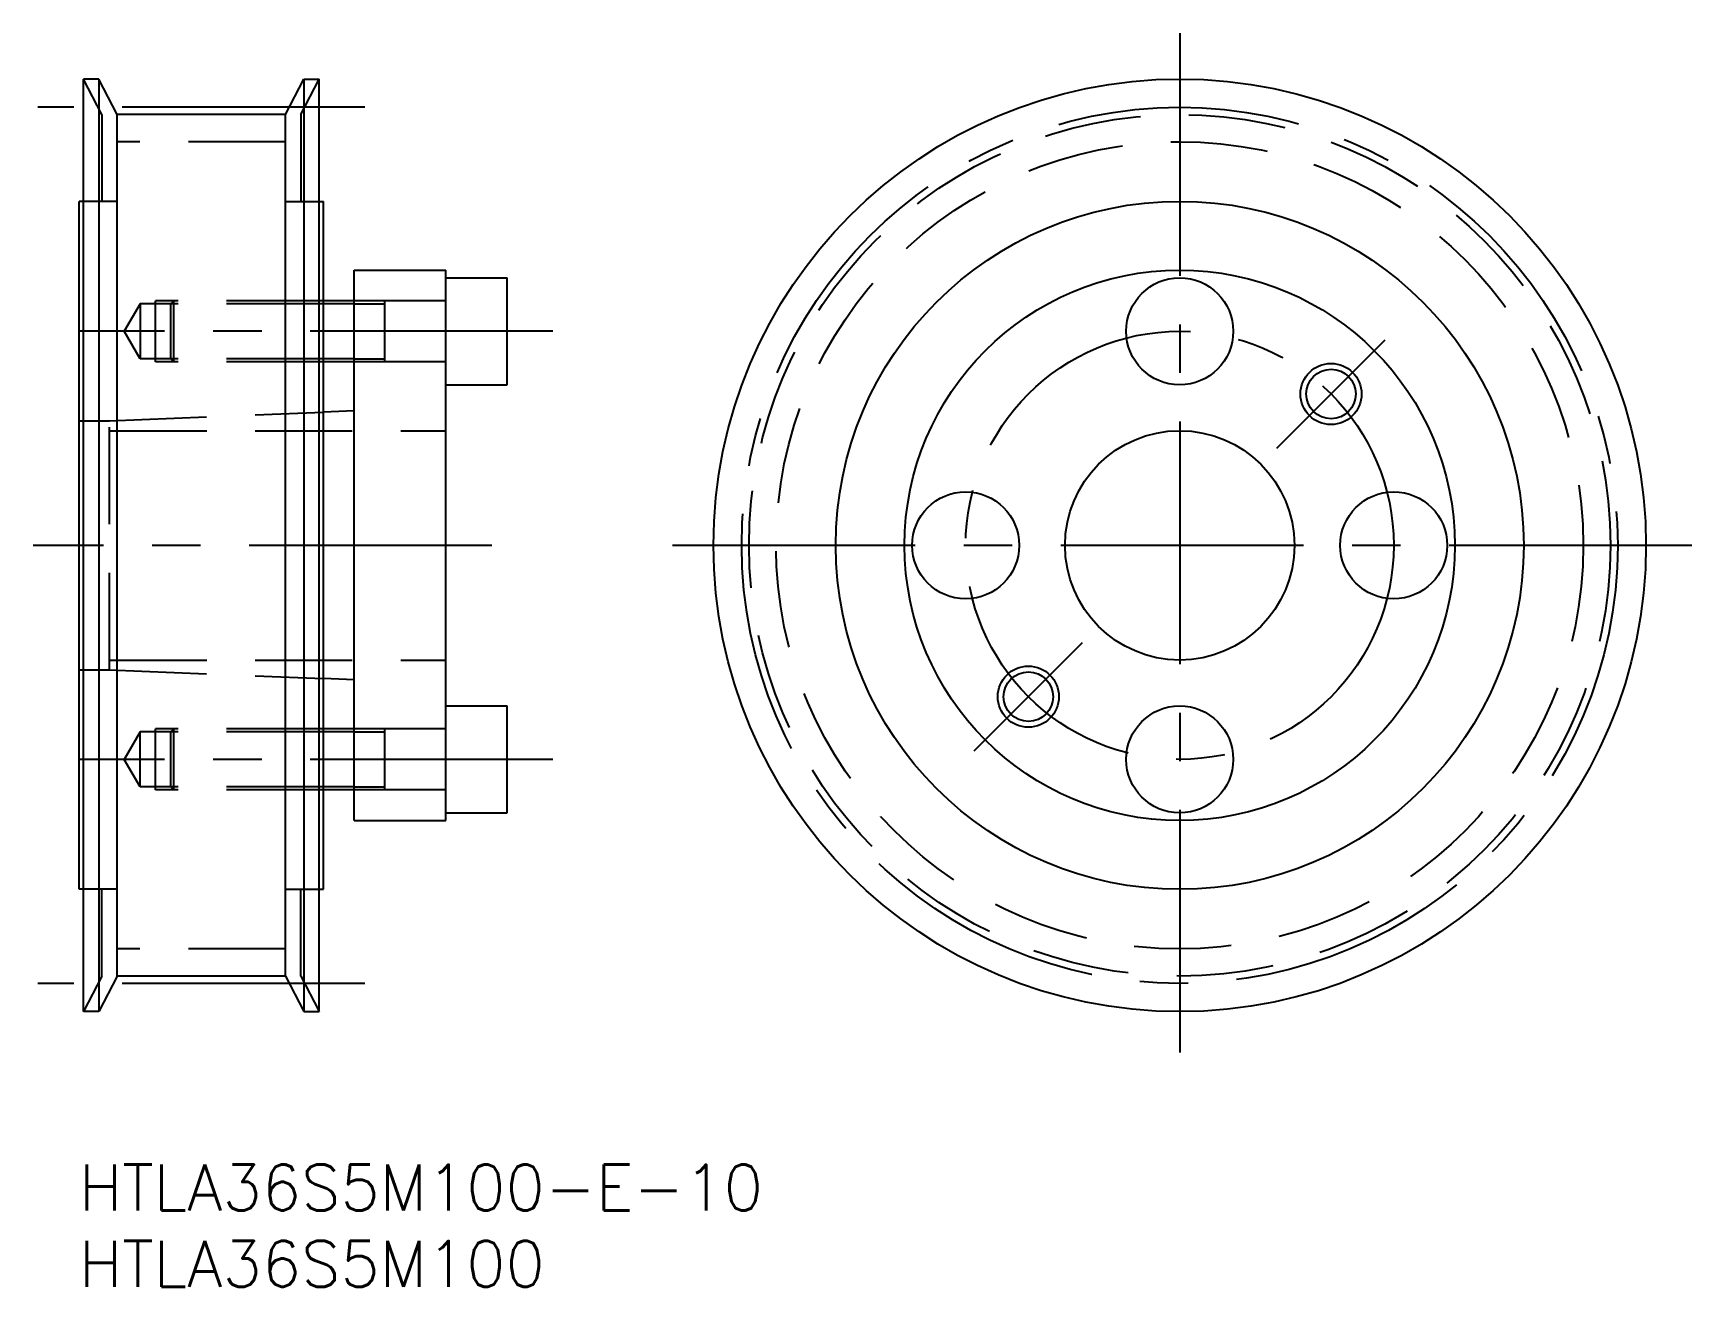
# Model space of a CAD drawing. Extents: x -3 to 105, y -8 to 74.
import ezdxf

# ---------------------------------------------------------------- set-up
doc = ezdxf.new("R2010")
doc.units = 0
doc.header["$LTSCALE"] = 0.5
doc.linetypes.add('CENTER', pattern=[50.8, 31.75, -6.35, 6.35, -6.35])
doc.linetypes.add('DASHED', pattern=[19.05, 12.7, -6.35])
for name, color, linetype in [('MSM_CENTER', 1, 'CENTER'), ('MSM_CONTINUOUS', 7, 'CONTINUOUS'), ('MSM_DASHED', 4, 'DASHED'), ('MSM_NARROW', 5, 'CONTINUOUS'), ('MSM_PART_NUMBER', 7, 'CONTINUOUS')]:
    doc.layers.add(name, color=color, linetype=linetype)
doc.styles.get("Standard").update_dxf_attribs({"font": 'txt.shx', "height": 3, "bigfont": 'bigfont.shx'})

# ---------------------------------------------------------------- blocks, each defined once
blk = doc.blocks.new('*U2')
at = {"layer": 'MSM_PART_NUMBER'}
blk.add_text('HTLA36S5M100-E-10', height=3, dxfattribs=at).set_placement((0, -3))
blk = doc.blocks.new('*U4')
at = {"layer": 'MSM_PART_NUMBER'}
blk.add_text('HTLA36S5M100', height=3, dxfattribs=at).set_placement((0, -8))

msp = doc.modelspace()

# ---------------------------------------------------------------- linework, layer by layer
at = {"layer": 'MSM_CENTER'}
for p, q in [((72, 74), (72, 7)), ((18.7, 69.15), (-2.7, 69.15)), ((31, 54.5), (-0.03923, 54.5)), ((78.363961, 46.863961), (85.435029, 53.935029)), ((27, 40.5), (-3, 40.5)), ((105.5, 40.5), (38.5, 40.5)), ((58.564971, 27.064971), (65.636039, 34.136039)), ((31, 26.5), (-0.03923, 26.5)), ((18.7, 11.85), (-2.7, 11.85))]:
    msp.add_line(p, q, dxfattribs=at)
for radius in [28.65, 14]:
    msp.add_circle((72, 40.5), radius, dxfattribs=at)
at = {"layer": 'MSM_CONTINUOUS'}
for p, q in [((0.3, 10), (0.3, 71)), ((1.3, 71), (0.3, 71)), ((1.3, 71), (1.3, 10)), ((2.5, 68.67), (1.3, 71)), ((13.5, 68.67), (14.7, 71)), ((14.7, 71), (14.7, 10)), ((14.7, 71), (15.7, 71)), ((15.7, 10), (15.7, 71)), ((2.5, 12.33), (2.5, 68.67)), ((13.5, 68.67), (2.5, 68.67)), ((13.5, 12.33), (13.5, 68.67)), ((0, 18), (0, 63)), ((0.3, 63), (0, 63)), ((15.7, 63), (16, 63)), ((16, 18), (16, 63)), ((18, 22.5), (18, 58.5)), ((18, 58.5), (24, 58.5)), ((24, 22.5), (24, 58.5)), ((24, 58), (28, 58)), ((28, 51), (28, 58)), ((18, 56.3), (16, 56.3)), ((18, 52.7), (16, 52.7)), ((24, 51), (28, 51)), ((18, 49.3), (16, 49.21875)), ((18, 31.7), (16, 31.78125)), ((24, 30), (28, 30)), ((28, 23), (28, 30)), ((18, 28.3), (16, 28.3)), ((18, 24.7), (16, 24.7)), ((24, 23), (28, 23)), ((18, 22.5), (24, 22.5)), ((0.3, 18), (0, 18)), ((15.7, 18), (16, 18)), ((2.5, 12.33), (1.3, 10)), ((13.5, 12.33), (2.5, 12.33)), ((13.5, 12.33), (14.7, 10)), ((1.3, 10), (0.3, 10)), ((14.7, 10), (15.7, 10))]:
    msp.add_line(p, q, dxfattribs=at)
for centre, radius in [((72, 40.5), 30.5), ((72, 40.5), 22.5), ((72, 40.5), 18), ((72, 54.5), 3.5), ((81.899495, 50.399495), 1.621), ((72, 40.5), 7.5), ((58, 40.5), 3.5), ((86, 40.5), 3.5), ((62.100505, 30.600505), 1.621), ((72, 26.5), 3.5)]:
    msp.add_circle(centre, radius, dxfattribs=at)
at = {"layer": 'MSM_DASHED'}
for p, q in [((1.5, 68.67), (0.3, 71)), ((14.5, 68.67), (15.7, 71)), ((1.5, 68.67), (1.5, 63)), ((14.5, 68.67), (14.5, 63)), ((13.5, 66.9), (2.5, 66.9)), ((2.5, 63), (0.3, 63)), ((13.5, 63), (15.7, 63)), ((16, 56.5), (5, 56.5)), ((5, 52.5), (5, 56.5)), ((6.2, 56.5), (6, 56.3)), ((6.2, 52.5), (6.2, 56.5)), ((24, 56.5), (18, 56.5)), ((20, 52.5), (20, 56.5)), ((4, 56.3), (2.96077, 54.5)), ((16, 56.3), (4, 56.3)), ((4, 56.3), (4, 52.7)), ((6, 52.7), (6, 56.3)), ((18, 56.3), (20, 56.3)), ((4, 52.7), (2.96077, 54.5)), ((16, 52.7), (4, 52.7)), ((16, 52.5), (5, 52.5)), ((6.2, 52.5), (6, 52.7)), ((18, 52.7), (20, 52.7)), ((24, 52.5), (18, 52.5)), ((2, 48.65), (16, 49.21875)), ((0, 32.35), (0, 48.65)), ((0, 48.65), (2, 48.65)), ((2, 32.35), (2, 48.65)), ((2, 48), (24, 48)), ((2, 33), (24, 33)), ((0, 32.35), (2, 32.35)), ((2, 32.35), (16, 31.78125)), ((4, 28.3), (2.96077, 26.5)), ((16, 28.3), (4, 28.3)), ((4, 24.7), (4, 28.3)), ((5, 24.5), (5, 28.5)), ((16, 28.5), (5, 28.5)), ((6.2, 28.5), (6, 28.3)), ((6, 24.7), (6, 28.3)), ((6.2, 24.5), (6.2, 28.5)), ((24, 28.5), (18, 28.5)), ((18, 28.3), (20, 28.3)), ((20, 24.5), (20, 28.5)), ((4, 24.7), (2.96077, 26.5)), ((16, 24.7), (4, 24.7)), ((16, 24.5), (5, 24.5)), ((6.2, 24.5), (6, 24.7)), ((18, 24.7), (20, 24.7)), ((24, 24.5), (18, 24.5)), ((2.5, 18), (0.3, 18)), ((1.5, 12.33), (1.5, 18)), ((13.5, 18), (15.7, 18)), ((14.5, 12.33), (14.5, 18)), ((13.5, 14.1), (2.5, 14.1)), ((1.5, 12.33), (0.3, 10)), ((14.5, 12.33), (15.7, 10))]:
    msp.add_line(p, q, dxfattribs=at)
for radius in [28.17, 26.4]:
    msp.add_circle((72, 40.5), radius, dxfattribs=at)
at = {"layer": 'MSM_NARROW'}
for p, q in [((18, 56.5), (16, 56.5)), ((18, 52.5), (16, 52.5)), ((18, 28.5), (16, 28.5)), ((18, 24.5), (16, 24.5))]:
    msp.add_line(p, q, dxfattribs=at)
for centre in [(81.899495, 50.399495), (62.100505, 30.600505)]:
    msp.add_circle(centre, 2, dxfattribs=at)

# ---------------------------------------------------------------- block references
at = {"layer": 'MSM_CONTINUOUS'}
for name in ['*U2', '*U4']:
    msp.add_blockref(name, (0, 0), dxfattribs=at)

doc.saveas('drawing.dxf')
